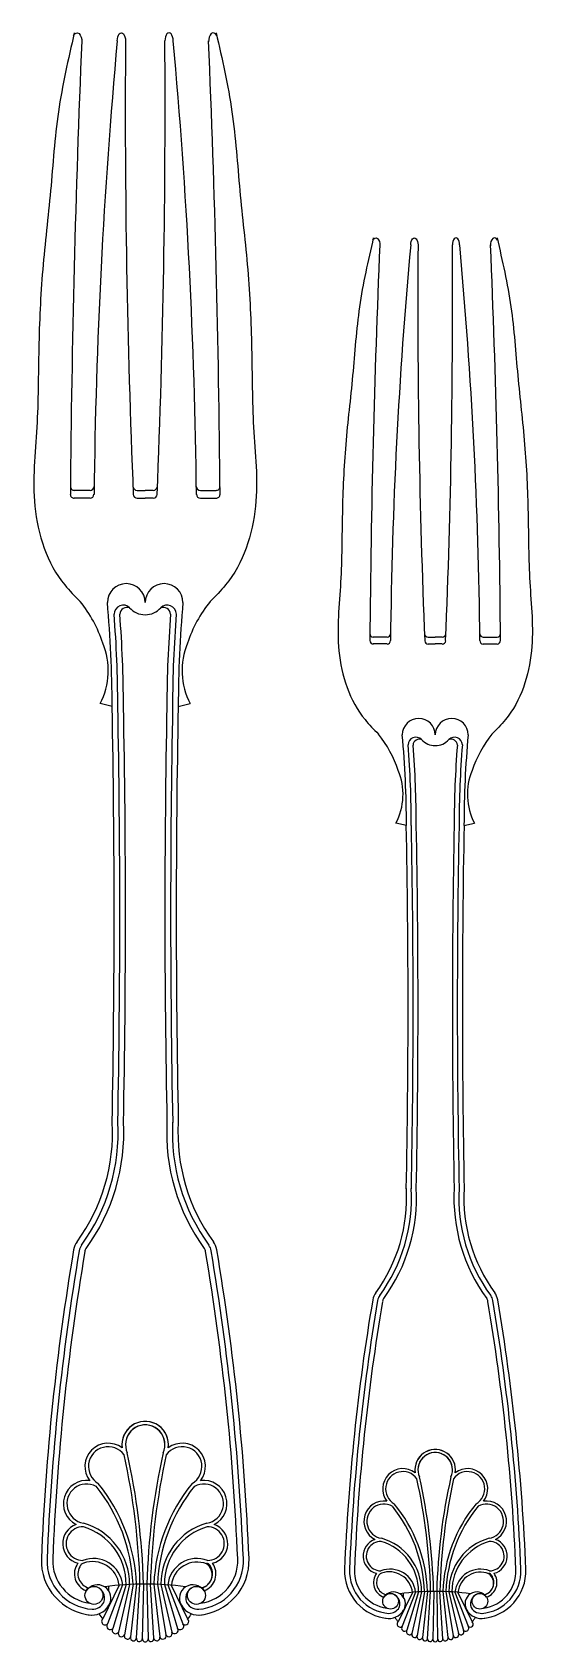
# Model space of a CAD drawing. Header units: millimetres. Extents: x -27 to 37, y -66 to 138.
import ezdxf

# ---------------------------------------------------------------- set-up
doc = ezdxf.new("R2010")
doc.units = ezdxf.units.MM
doc.layers.add('www.ceco.net 151', color=7, linetype='Continuous')

msp = doc.modelspace()

# ---------------------------------------------------------------- linework, layer by layer
at = {"layer": 'www.ceco.net 151'}
for p, q in [((-19.23, 80.19), (-21.23, 80.19)), ((-13.25, 80.19), (-12.23, 80.19)), ((-11.21, 80.19), (-12.23, 80.19)), ((-5.24, 80.19), (-3.24, 80.19)), ((-19.23, 79.19), (-21.23, 79.19)), ((-13.25, 79.19), (-12.23, 79.19)), ((-11.21, 79.19), (-12.23, 79.19)), ((-5.24, 79.19), (-3.24, 79.19)), ((18.45, 61.58), (16.7, 61.58)), ((23.66, 61.58), (24.55, 61.58)), ((25.44, 61.58), (24.55, 61.58)), ((30.65, 61.58), (32.4, 61.58)), ((18.45, 60.71), (16.7, 60.71)), ((23.66, 60.71), (24.55, 60.71)), ((25.44, 60.71), (24.55, 60.71)), ((30.65, 60.71), (32.4, 60.71)), ((-16.42, 52.8), (-17.94, 53.15)), ((-8.04, 52.8), (-6.53, 53.15)), ((20.89, 37.68), (19.57, 37.99)), ((28.2, 37.68), (29.52, 37.99)), ((-15.54, -58.63), (-17.62, -62.91)), ((-15.1, -58.59), (-17.02, -63.55)), ((-16.87, -58.78), (-16.87, -59.32)), ((-14.66, -58.56), (-16.34, -64.12)), ((-14.22, -58.53), (-15.62, -64.58)), ((-13.78, -58.51), (-14.86, -64.94)), ((-13.34, -58.5), (-14.1, -65.2)), ((-13.34, -65.37), (-12.9, -58.49)), ((-12.45, -58.49), (-12.6, -65.45)), ((-12.01, -58.49), (-11.87, -65.45)), ((-11.13, -65.37), (-11.57, -58.49)), ((-11.13, -58.5), (-10.37, -65.2)), ((-10.69, -58.51), (-9.61, -64.94)), ((-10.24, -58.53), (-8.85, -64.58)), ((-9.8, -58.56), (-8.12, -64.12)), ((-9.37, -58.59), (-7.45, -63.55)), ((-8.93, -58.63), (-6.85, -62.91)), ((21.67, -59.54), (19.85, -63.28)), ((22.05, -59.51), (20.37, -63.84)), ((20.5, -59.67), (20.5, -60.15)), ((22.43, -59.48), (20.96, -64.33)), ((22.81, -59.46), (21.6, -64.74)), ((23.2, -59.44), (22.26, -65.05)), ((23.58, -59.43), (22.92, -65.28)), ((23.58, -65.43), (23.97, -59.42)), ((24.36, -59.42), (24.23, -65.5)), ((24.74, -59.42), (24.86, -65.5)), ((25.51, -65.43), (25.13, -59.42)), ((25.51, -59.43), (26.17, -65.28)), ((25.9, -59.44), (26.84, -65.05)), ((26.28, -59.46), (27.5, -64.74)), ((26.67, -59.48), (28.13, -64.33)), ((27.05, -59.51), (28.73, -63.84)), ((27.43, -59.54), (29.25, -63.28))]:
    msp.add_line(p, q, dxfattribs=at)
for centre, radius in [((-18.73, -59.92), 1.14), ((-5.74, -59.92), 1.14), ((18.88, -60.67), 0.995), ((30.22, -60.67), 0.995)]:
    msp.add_circle(centre, radius, dxfattribs=at)
for centre, radius, start, end in [((1651.76, 66.17), 1673.54, 177.56792, 179.53708), ((693.74, 72.06), 712.5, 174.75533, 179.38699), ((1162.7, 128.47), 1177.46, 179.57561, 182.37531), ((-1187.17, 128.47), 1177.46, 357.62469, 0.42439), ((-718.2, 72.06), 712.5, 0.61301, 5.24467), ((-1676.23, 66.17), 1673.54, 0.46292, 2.43208), ((1476.46, 49.35), 1460.25, 177.56792, 179.53708), ((640.54, 54.49), 621.7, 174.75533, 179.38699), ((1049.73, 103.71), 1027.39, 179.57561, 182.37531), ((-1000.64, 103.71), 1027.39, 357.62469, 0.42439), ((-591.44, 54.49), 621.7, 0.61301, 5.24467), ((-1427.37, 49.35), 1460.25, 0.46292, 2.43208), ((-21.23, 79.69), 0.5, 179.4774, 270), ((-21.23, 80.67), 0.486, 177.8362, 270.6814), ((-19.24, 80.71), 0.52, 270.9188, 357.0454), ((-19.23, 79.69), 0.5, 270, 359.2716), ((-13.22, 80.77), 0.583, 190.3988, 266.7541), ((-13.25, 79.69), 0.5, 182.4529, 270), ((-11.25, 80.77), 0.583, 273.2459, 349.6012), ((-11.21, 79.69), 0.5, 270, 357.5471), ((-5.23, 80.71), 0.52, 182.9546, 269.0812), ((-5.24, 79.69), 0.5, 180.7284, 270), ((-3.23, 80.67), 0.486, 269.3186, 2.1638), ((-3.24, 79.69), 0.5, 270, 0.5226), ((-14.63, 65.97), 2.39, 0, 180), ((-9.84, 65.97), 2.39, 0, 180), ((-33.94, 55.33), 17.24, 18.5233, 38.6799), ((-165.25, 52.63), 148.82, 0.0641, 5.141), ((-15.02, 64.48), 1.16, 45.5442, 178.5176), ((-14.55, 64.44), 0.911, 66.4092, 175.9707), ((-9.92, 64.44), 0.911, 4.0293, 113.5908), ((-9.44, 64.48), 1.16, 1.4824, 134.4558), ((140.78, 52.63), 148.82, 174.859, 179.9359), ((9.47, 55.33), 17.24, 141.3201, 161.4767), ((-165.25, 52.63), 149.54, 0.0641, 4.5562), ((-165.25, 52.63), 150.26, 0.0641, 4.5301), ((-12.27, 66.99), 2.57, 220.7854, 270.7609), ((-12.2, 66.99), 2.57, 269.2391, 319.2146), ((-12.2, 66.99), 2.57, 269.2391, 319.2146), ((140.78, 52.63), 150.26, 175.4699, 179.9359), ((140.78, 52.63), 150.26, 175.4699, 179.9359), ((140.78, 52.63), 149.54, 175.4438, 179.9359), ((16.69, 62), 0.424, 177.8362, 270.6814), ((18.44, 62.03), 0.454, 270.9188, 357.0454), ((23.69, 62.09), 0.509, 190.3988, 266.7541), ((25.41, 62.09), 0.509, 273.2459, 349.6012), ((30.66, 62.03), 0.454, 182.9546, 269.0812), ((32.4, 62), 0.424, 269.3186, 2.1638), ((-25.93, 57.34), 9.02, 332.3131, 22.5596), ((1.46, 57.34), 9.02, 157.4404, 207.6869), ((16.7, 61.14), 0.436, 179.4774, 270), ((18.45, 61.14), 0.436, 270, 359.2716), ((23.66, 61.14), 0.436, 182.4529, 270), ((25.44, 61.14), 0.436, 270, 357.5471), ((30.65, 61.14), 0.436, 180.7284, 270), ((32.4, 61.14), 0.436, 270, 0.5226), ((-1365.9, 26.42), 1349.73, 358.88003, 1.11997), ((-1365.89, 26.42), 1350.44, 358.88007, 1.11993), ((-1365.89, 26.42), 1351.16, 358.88011, 1.11989), ((1341.42, 26.55), 1351.16, 178.88592, 181.1257), ((1341.43, 26.55), 1350.44, 178.88588, 181.12574), ((1341.43, 26.55), 1349.73, 178.88584, 181.12578), ((22.46, 49.17), 2.09, 0, 180), ((26.64, 49.17), 2.09, 0, 180), ((5.61, 39.89), 15.04, 18.5233, 38.6799), ((-108.96, 37.54), 129.86, 0.0641, 5.141), ((158.06, 37.54), 129.86, 174.859, 179.9359), ((43.49, 39.89), 15.04, 141.3201, 161.4767), ((22.11, 47.88), 1.01, 45.5442, 178.5176), ((-108.96, 37.54), 130.48, 0.0641, 4.5562), ((22.53, 47.84), 0.795, 66.4092, 175.9707), ((-108.96, 37.54), 131.11, 0.0641, 4.5301), ((24.52, 50.06), 2.24, 220.7854, 270.7609), ((24.58, 50.06), 2.24, 269.2391, 319.2146), ((24.58, 50.06), 2.24, 269.2391, 319.2146), ((26.57, 47.84), 0.795, 4.0293, 113.5908), ((26.98, 47.88), 1.01, 1.4824, 134.4558), ((158.06, 37.54), 131.11, 175.4699, 179.9359), ((158.06, 37.54), 131.11, 175.4699, 179.9359), ((158.06, 37.54), 130.48, 175.4438, 179.9359), ((12.6, 41.65), 7.87, 332.3131, 22.5596), ((36.5, 41.65), 7.87, 157.4404, 207.6869), ((-1156.59, 14.66), 1177.7, 358.88003, 1.11997), ((-1156.58, 14.66), 1178.33, 358.88007, 1.11993), ((-1156.58, 14.66), 1178.95, 358.88011, 1.11989), ((1205.68, 14.78), 1178.95, 178.88592, 181.1257), ((1205.68, 14.78), 1178.33, 178.88588, 181.12574), ((1205.69, 14.78), 1177.7, 178.88584, 181.12578), ((-39.83, -1.28), 23.45, 323.9193, 3.2172), ((-39.83, -1.28), 24.16, 323.9193, 3.2172), ((-39.83, -1.28), 24.88, 323.9193, 3.2172), ((15.37, -1.28), 24.88, 176.7828, 216.0807), ((15.37, -1.28), 24.16, 176.7828, 216.0807), ((15.37, -1.28), 23.45, 176.7828, 216.0807), ((0.47, -9.5), 20.46, 323.9193, 3.2172), ((0.47, -9.5), 21.08, 323.9193, 3.2172), ((0.47, -9.5), 21.71, 323.9193, 3.2172), ((48.63, -9.5), 21.71, 176.7828, 216.0807), ((48.63, -9.5), 21.08, 176.7828, 216.0807), ((48.63, -9.5), 20.46, 176.7828, 216.0807), ((284.43, -67.85), 310.09, 170.3925, 177.6713), ((284.43, -67.85), 310.09, 170.3925, 177.6713), ((284.43, -67.85), 309.37, 170.3925, 177.6713), ((-18.95, -16.5), 2.39, 143.9193, 170.3925), ((-18.95, -16.5), 1.68, 143.9193, 170.3925), ((-18.95, -16.5), 0.958, 143.9193, 170.3925), ((-5.52, -16.5), 0.958, 9.6075, 36.0807), ((-5.52, -16.5), 1.68, 9.6075, 36.0807), ((-308.9, -67.85), 309.37, 2.3287, 9.6075), ((-5.52, -16.5), 2.39, 9.6075, 36.0807), ((-308.9, -67.85), 310.09, 2.3287, 9.6075), ((-308.9, -67.85), 310.09, 2.3287, 9.6075), ((284.43, -67.85), 308.65, 170.3925, 177.6713), ((-308.9, -67.85), 308.65, 2.3287, 9.6075), ((283.4, -67.59), 270.57, 170.3925, 177.6713), ((283.4, -67.59), 270.57, 170.3925, 177.6713), ((18.69, -22.78), 2.09, 143.9193, 170.3925), ((18.69, -22.78), 1.46, 143.9193, 170.3925), ((18.69, -22.78), 0.836, 143.9193, 170.3925), ((30.41, -22.78), 0.836, 9.6075, 36.0807), ((30.41, -22.78), 1.46, 9.6075, 36.0807), ((30.41, -22.78), 2.09, 9.6075, 36.0807), ((-234.3, -67.59), 270.57, 2.3287, 9.6075), ((-234.3, -67.59), 270.57, 2.3287, 9.6075), ((283.4, -67.59), 269.94, 170.3925, 177.6713), ((283.4, -67.59), 269.31, 170.3925, 177.6713), ((-234.3, -67.59), 269.31, 2.3287, 9.6075), ((-234.3, -67.59), 269.94, 2.3287, 9.6075), ((-12.23, -40.81), 2.95, 0, 188.2353), ((-12.23, -40.81), 2.95, 351.7647, 180), ((-12.23, -40.81), 2.5, 0, 204.5694), ((-12.23, -40.81), 2.5, 335.4306, 180), ((-16.93, -43.58), 2.95, 52.8986, 217.5992), ((-7.54, -43.58), 2.95, 322.4008, 127.1014), ((-16.93, -43.58), 2.5, 36.2136, 239.9308), ((-100.84, -60.96), 87.98, 1.6084, 12.3767), ((-100.36, -60.91), 87.94, 1.5774, 12.5171), ((75.9, -60.91), 87.95, 167.4834, 178.4221), ((76.37, -60.96), 87.98, 167.6233, 178.3916), ((-7.54, -43.58), 2.5, 300.0692, 143.7864), ((24.55, -44), 2.57, 0, 188.2353), ((24.55, -44), 2.57, 351.7647, 180), ((24.55, -44), 2.19, 0, 204.5694), ((24.55, -44), 2.19, 335.4306, 180), ((20.45, -46.42), 2.57, 52.8986, 217.5992), ((20.45, -46.42), 2.19, 36.2136, 239.9308), ((28.64, -46.42), 2.19, 300.0692, 143.7864), ((28.64, -46.42), 2.57, 322.4008, 127.1014), ((-19.66, -48.3), 2.95, 82.2625, 243.2673), ((-19.66, -48.3), 2.5, 61.6333, 260.5592), ((-34.91, -59.4), 21.15, 2.4108, 38.973), ((-34.89, -59.39), 21.57, 2.3764, 39.2379), ((10.42, -59.39), 21.57, 140.7621, 177.6048), ((10.45, -59.4), 21.15, 141.027, 177.5336), ((-4.81, -48.3), 2.5, 279.4408, 118.3667), ((-4.81, -48.3), 2.5, 279.4408, 118.3667), ((-4.81, -48.3), 2.95, 296.7327, 97.7375), ((-4.81, -48.3), 2.95, 296.7327, 97.7375), ((-52.76, -61.58), 76.76, 1.6084, 12.3767), ((-52.35, -61.54), 76.73, 1.5774, 12.5171), ((101.45, -61.54), 76.74, 167.4834, 178.4221), ((101.86, -61.58), 76.76, 167.6233, 178.3916), ((18.07, -50.53), 2.57, 82.2625, 243.2673), ((18.07, -50.53), 2.19, 61.6333, 260.5592), ((4.76, -60.22), 18.46, 2.4108, 38.973), ((4.78, -60.21), 18.82, 2.3764, 39.2379), ((44.31, -60.21), 18.82, 140.7621, 177.6048), ((44.34, -60.22), 18.46, 141.027, 177.5336), ((31.03, -50.53), 2.19, 279.4408, 118.3667), ((31.03, -50.53), 2.19, 279.4408, 118.3667), ((31.03, -50.53), 2.57, 296.7327, 97.7375), ((31.03, -50.53), 2.57, 296.7327, 97.7375), ((-20.12, -53.36), 2.58, 109.524, 255.2771), ((-22.24, -58.49), 8.02, 359.7101, 74.2877), ((-2.23, -58.49), 8.02, 105.7123, 180.0035), ((-4.34, -53.36), 2.58, 284.7229, 70.476), ((-4.34, -53.36), 2.58, 284.7229, 70.476), ((-20.12, -53.36), 2.14, 88.7842, 269.559), ((-22.25, -58.5), 7.59, 359.5437, 73.3412), ((-2.21, -58.5), 7.59, 106.6588, 179.9601), ((-4.34, -53.36), 2.14, 270.441, 91.2158), ((-4.34, -53.36), 2.14, 270.441, 91.2158), ((17.66, -54.95), 2.25, 109.524, 255.2771), ((15.82, -59.42), 7, 359.7101, 74.2877), ((33.28, -59.42), 7, 105.7123, 180.0035), ((31.43, -54.95), 2.25, 284.7229, 70.476), ((31.43, -54.95), 2.25, 284.7229, 70.476), ((17.66, -54.95), 1.86, 88.7842, 269.559), ((15.81, -59.43), 6.62, 359.5437, 73.3412), ((33.29, -59.43), 6.62, 106.6588, 179.9601), ((31.43, -54.95), 1.86, 270.441, 91.2158), ((31.43, -54.95), 1.86, 270.441, 91.2158), ((-18.49, -55.52), 6.92, 177.8129, 265.6709), ((-18.52, -55.53), 6.17, 177.6799, 265.9806), ((-18.52, -55.53), 5.45, 177.6799, 262.2069), ((-18.92, -57.19), 2.29, 144.4056, 249.7141), ((-18.92, -57.19), 1.85, 144.4056, 255.3133), ((-19.7, -56.66), 0.9, 111.9229, 142.6344), ((-18.8, -58.98), 3.73, 6.0407, 110.999), ((-18.93, -59.06), 3.42, 7.2763, 108.975), ((-5.67, -58.96), 3.71, 68.8921, 174.1994), ((-5.67, -58.96), 3.26, 68.0096, 174.1924), ((-5.94, -55.53), 6.17, 274.0194, 2.3201), ((-5.98, -55.52), 6.92, 274.3291, 2.1871), ((-5.94, -55.53), 5.45, 277.7931, 2.3201), ((-5.44, -57.31), 1.7, 282.0648, 54.4147), ((-5.55, -57.19), 1.85, 284.6867, 35.5944), ((-5.55, -57.19), 2.29, 290.2859, 35.5944), ((-5.55, -57.19), 2.29, 290.2859, 35.5944), ((-4.76, -56.66), 0.9, 37.3656, 68.0771), ((19.09, -56.83), 6.04, 177.8129, 265.6709), ((19.06, -56.84), 5.38, 177.6799, 265.9806), ((19.06, -56.84), 4.75, 177.6799, 262.2069), ((18.72, -58.29), 2, 144.4056, 249.7141), ((18.03, -57.83), 0.785, 111.9229, 142.6344), ((18.82, -59.85), 3.25, 6.0407, 110.999), ((18.71, -59.92), 2.98, 7.2763, 108.975), ((30.28, -59.84), 3.24, 68.8921, 174.1994), ((30.27, -59.83), 2.85, 68.0096, 174.1924), ((30.04, -56.84), 5.38, 274.0194, 2.3201), ((30.01, -56.83), 6.04, 274.3291, 2.1871), ((30.04, -56.84), 4.75, 277.7931, 2.3201), ((30.38, -58.29), 2, 290.2859, 35.5944), ((30.38, -58.29), 2, 290.2859, 35.5944), ((31.07, -57.83), 0.785, 37.3656, 68.0771), ((-18.29, -60.29), 1.71, 328.6175, 146.0831), ((-18.87, -60.28), 1.5, 339.0838, 84.7865), ((-12.58, -90.71), 32.22, 89.3855, 98.5383), ((-11.89, -90.71), 32.22, 81.4617, 90.6145), ((-6.18, -60.29), 1.71, 33.9169, 211.3825), ((-5.6, -60.28), 1.5, 95.2135, 200.9162), ((18.72, -58.29), 1.61, 144.4056, 255.3133), ((30.48, -58.4), 1.48, 282.0648, 54.4147), ((30.38, -58.29), 1.61, 284.6867, 35.5944), ((-18.97, -59.94), 2.48, 258.6831, 329.8578), ((-18.97, -59.94), 1.74, 270.3267, 329.8578), ((-5.5, -59.94), 2.48, 210.1422, 281.3169), ((-5.5, -59.94), 1.74, 210.1422, 281.7756), ((19.27, -60.99), 1.5, 328.6175, 146.0831), ((18.76, -60.98), 1.31, 339.0838, 84.7865), ((24.25, -87.54), 28.12, 89.3855, 98.5383), ((24.85, -87.54), 28.12, 81.4617, 90.6145), ((29.83, -60.99), 1.5, 33.9169, 211.3825), ((30.34, -60.98), 1.31, 95.2135, 200.9162), ((-12.23, -58.49), 6.97, 212.7202, 219.3478), ((-17.32, -63.23), 0.44, 132.9714, 312.9714), ((-7.15, -63.23), 0.44, 227.0286, 47.0286), ((-12.23, -58.49), 6.97, 320.6522, 327.2798), ((18.67, -60.69), 2.16, 258.6831, 329.8578), ((18.67, -60.69), 1.52, 270.3267, 329.8578), ((24.55, -59.42), 6.08, 212.7202, 219.3478), ((30.42, -60.69), 2.16, 210.1422, 281.3169), ((30.42, -60.69), 1.52, 210.1422, 281.7756), ((24.55, -59.42), 6.08, 320.6522, 327.2798), ((-16.68, -63.83), 0.44, 140.2195, 320.2195), ((-15.98, -64.35), 0.432, 147.3963, 327.3963), ((-15.24, -64.76), 0.419, 154.3949, 334.3949), ((-14.48, -65.07), 0.404, 161.1642, 341.1642), ((-13.72, -65.29), 0.388, 167.6824, 347.6824), ((-10.75, -65.29), 0.388, 192.3176, 12.3176), ((-9.99, -65.07), 0.404, 198.8358, 18.8358), ((-9.23, -64.76), 0.419, 205.6051, 25.6051), ((-8.49, -64.35), 0.432, 212.6037, 32.6037), ((-7.78, -63.83), 0.44, 219.7805, 39.7805), ((20.11, -63.56), 0.384, 132.9714, 312.9714), ((20.67, -64.09), 0.384, 140.2195, 320.2195), ((21.28, -64.54), 0.377, 147.3963, 327.3963), ((21.93, -64.9), 0.365, 154.3949, 334.3949), ((22.59, -65.17), 0.352, 161.1642, 341.1642), ((23.25, -65.35), 0.339, 167.6824, 347.6824), ((25.84, -65.35), 0.339, 192.3176, 12.3176), ((26.51, -65.17), 0.352, 198.8358, 18.8358), ((27.17, -64.9), 0.365, 205.6051, 25.6051), ((27.82, -64.54), 0.377, 212.6037, 32.6037), ((28.43, -64.09), 0.384, 219.7805, 39.7805), ((28.99, -63.56), 0.384, 227.0286, 47.0286), ((-12.97, -65.41), 0.373, 173.9476, 353.9476), ((-12.23, -65.45), 0.362, 177.6708, 2.3292), ((-11.5, -65.41), 0.373, 186.0524, 6.0524), ((23.91, -65.46), 0.326, 173.9476, 353.9476), ((24.55, -65.5), 0.316, 177.6708, 2.3292), ((25.19, -65.46), 0.326, 186.0524, 6.0524)]:
    msp.add_arc(centre, radius, start, end, dxfattribs=at)
at = {"layer": 'www.ceco.net 151', "extrusion": (0, 0, -1)}
for centre, major_axis, ratio, start_param, end_param in [((-20.87, 137.19), (0, -1), 0.592719, 2.305035, 4.854822), ((-15.26, 137.19), (0, -1), 0.525862, 1.570796, 4.712389), ((17.01, 111.32), (0, -0.873), 0.592719, 2.305035, 4.854822), ((21.91, 111.32), (0, -0.873), 0.525862, 1.570796, 4.712389)]:
    msp.add_ellipse(centre, major_axis=major_axis, ratio=ratio, start_param=start_param, end_param=end_param, dxfattribs=at)
at = {"layer": 'www.ceco.net 151'}
for centre, major_axis, ratio, start_param, end_param in [((-9.21, 137.19), (0, -1), 0.525862, 1.570796, 4.712389), ((-3.6, 137.19), (0, -1), 0.592719, 2.305035, 4.854822), ((32.08, 111.32), (0, -0.873), 0.592719, 2.305035, 4.854822), ((27.19, 111.32), (0, -0.873), 0.525862, 1.570796, 4.712389)]:
    msp.add_ellipse(centre, major_axis=major_axis, ratio=ratio, start_param=start_param, end_param=end_param, dxfattribs=at)
for points, knots in [([(-21.23, 138.19), (-21.99, 134.87), (-23.5, 128.28), (-24.14, 118.18), (-25.36, 108.21), (-25.81, 98.19), (-25.78, 88.18), (-26.99, 78.01), (-24.37, 69.97), (-21.16, 66.78), (-20.48, 66.1)], [0, 0, 0, 0, 10.198039, 20.247915, 30.29779, 40.310282, 50.313407, 60.316531, 71.012018, 73.873069, 73.873069, 73.873069, 73.873069]), ([(-3.23, 138.19), (-2.48, 134.87), (-0.97, 128.28), (-0.33, 118.18), (0.89, 108.21), (1.35, 98.19), (1.31, 88.18), (2.52, 78.01), (-0.1, 69.97), (-3.31, 66.78), (-3.99, 66.1)], [0, 0, 0, 0, 10.198039, 20.247915, 30.29779, 40.310282, 50.313407, 60.316531, 71.012018, 73.873069, 73.873069, 73.873069, 73.873069]), ([(16.7, 112.19), (16.03, 109.29), (14.72, 103.54), (14.16, 94.73), (13.09, 86.03), (12.7, 77.29), (12.73, 68.55), (11.68, 59.68), (13.96, 52.67), (16.76, 49.88), (17.35, 49.29)], [0, 0, 0, 0, 8.898289, 17.667298, 26.436307, 35.172697, 43.900914, 52.62913, 61.961467, 64.457874, 64.457874, 64.457874, 64.457874]), ([(32.4, 112.19), (33.06, 109.29), (34.38, 103.54), (34.93, 94.73), (36, 86.03), (36.4, 77.29), (36.37, 68.55), (37.42, 59.68), (35.14, 52.67), (32.34, 49.88), (31.75, 49.29)], [0, 0, 0, 0, 8.898289, 17.667298, 26.436307, 35.172697, 43.900914, 52.62913, 61.961467, 64.457874, 64.457874, 64.457874, 64.457874])]:
    msp.add_open_spline(points, degree=3, knots=knots, dxfattribs=at)

doc.saveas('drawing.dxf')
